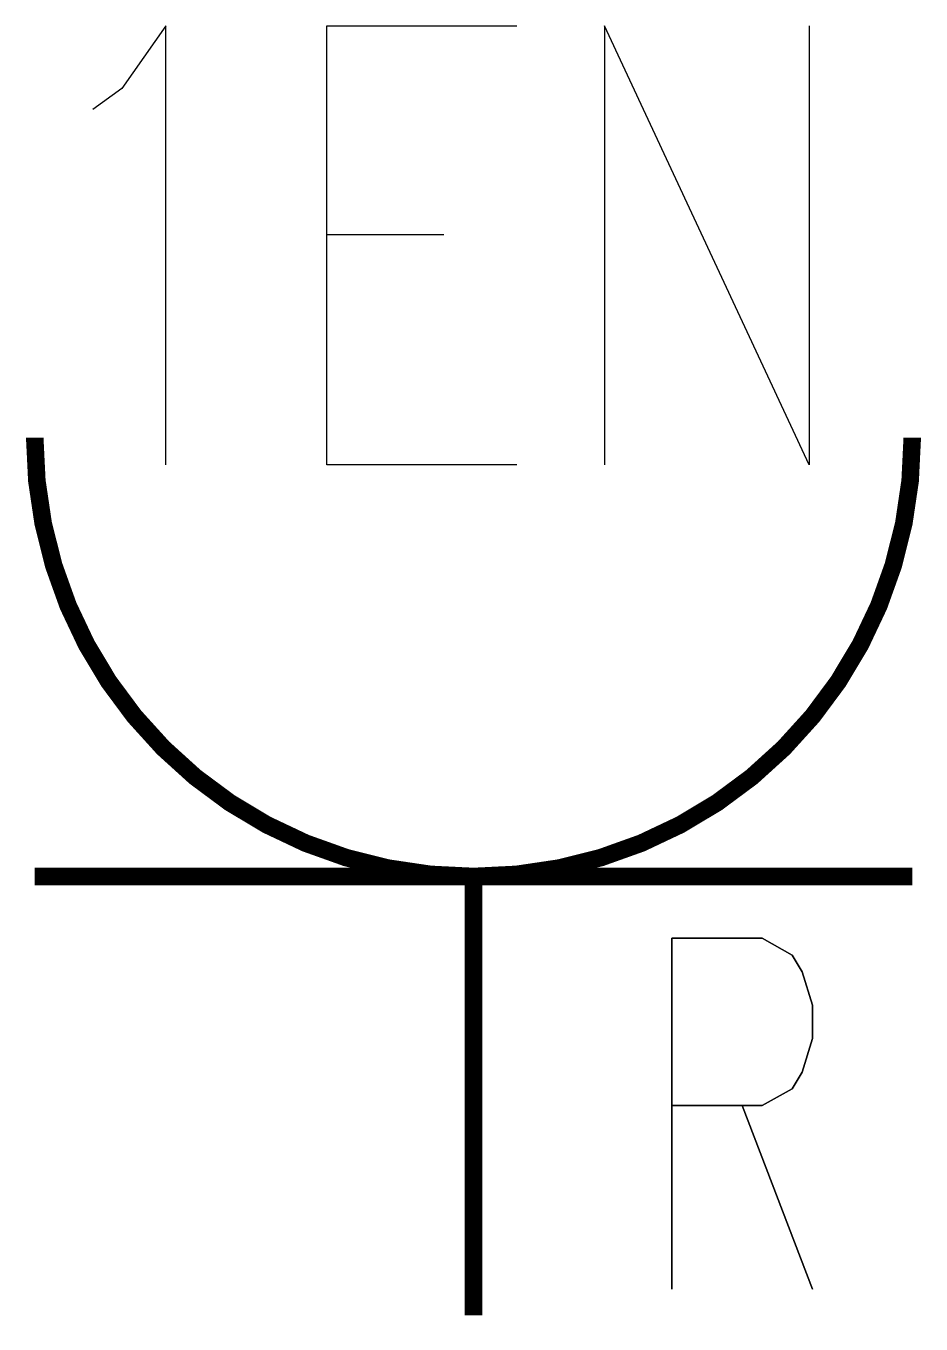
# Model space of a CAD drawing. Extents: x -294 to 294, y -6 to 846.
import ezdxf

# ---------------------------------------------------------------- set-up
doc = ezdxf.new("R2010")
doc.units = 0
doc.header["$LTSCALE"] = 1000
doc.layers.add('TJ(电气专业D)', color=142, linetype='CONTINUOUS')
doc.styles.add('CHINA', font='txt', dxfattribs={"width": 0.7, "bigfont": 'HZTXT'})

# ---------------------------------------------------------------- blocks, each defined once
blk = doc.blocks.new('HC003021006335')
at = {"layer": 'TJ(电气专业D)'}
for p, q in [((-1.753, 7.3462), (-2.0029, 6.9892)), ((-1.753, 4.8464), (-1.753, 7.3462)), ((-0.8363, 4.8464), (-0.8363, 7.3462)), ((-0.8363, 7.3462), (0.2471, 7.3462)), ((1.9135, 4.8464), (0.7468, 7.3462)), ((0.7468, 7.3462), (0.7468, 4.8464)), ((1.9135, 7.3462), (1.9135, 4.8464)), ((-2.0029, 6.9892), (-2.1695, 6.8701)), ((-0.1699, 6.156), (-0.8363, 6.156)), ((0.2471, 4.8464), (-0.8363, 4.8464))]:
    blk.add_line(p, q, dxfattribs=at)
at = {"layer": 'TJ(电气专业D)', "linetype": 'Continuous'}
for p, q in [((2.5, 2.5), (-2.5, 2.5)), ((0, 2.5), (0, 0))]:
    blk.add_line(p, q, dxfattribs=at)
at = {"layer": 'TJ(电气专业D)', "linetype": 'Continuous', "const_width": 0.1}
blk.add_lwpolyline([(-2.5, 5, 0.198912), (-1.7678, 3.2322, 0.198912), (0, 2.5, 0.198912), (1.7678, 3.2322, 0.198912), (2.5, 5)], format="xyb", dxfattribs=at)
for points in [[(2.5, 2.5), (-2.5, 2.5)], [(0, 2.5), (0, 0)]]:
    blk.add_lwpolyline(points, dxfattribs=at)
at = {"layer": 'TJ(电气专业D)'}
for points in [[(1.6452, 2.1477), (1.1308, 2.1477), (1.6452, 2.1477)], [(1.1308, 2.1477), (1.1308, 0.1479), (1.1308, 2.1477)], [(1.8165, 2.0525), (1.6452, 2.1477), (1.8165, 2.0525)], [(1.8736, 1.9572), (1.8165, 2.0525), (1.8736, 1.9572)], [(1.9309, 1.7669), (1.8736, 1.9572), (1.9309, 1.7669)], [(1.9309, 1.5764), (1.9309, 1.7669), (1.9309, 1.5764)], [(1.8736, 1.3859), (1.9309, 1.5764), (1.8736, 1.3859)], [(1.8165, 1.2907), (1.8736, 1.3859), (1.8165, 1.2907)], [(1.6452, 1.1954), (1.8165, 1.2907), (1.6452, 1.1954)], [(1.1308, 1.1954), (1.6452, 1.1954), (1.1308, 1.1954)], [(1.9309, 0.1479), (1.5308, 1.1954), (1.9309, 0.1479)]]:
    blk.add_lwpolyline(points, dxfattribs=at)
at = {"layer": 'TJ(电气专业D)', "linetype": 'Continuous'}
for start, end in [(180, 225), (315, 0), (225, 270), (270, 315)]:
    blk.add_arc((0, 5), 2.5, start, end, dxfattribs=at)
at = {"layer": 'TJ(电气专业D)', "style": 'CHINA', "width": 0.7}
blk.add_attdef('PSFHATT', (4.5, 0), '', height=2.5, dxfattribs=at)

msp = doc.modelspace()

# ---------------------------------------------------------------- block references
at = {"layer": 'TJ(电气专业D)', "xscale": 115.1529458172116, "yscale": 115.1529458172116, "zscale": 115.1529458172116}
msp.add_blockref('HC003021006335', (0, 0), dxfattribs=at)

doc.saveas('drawing.dxf')
